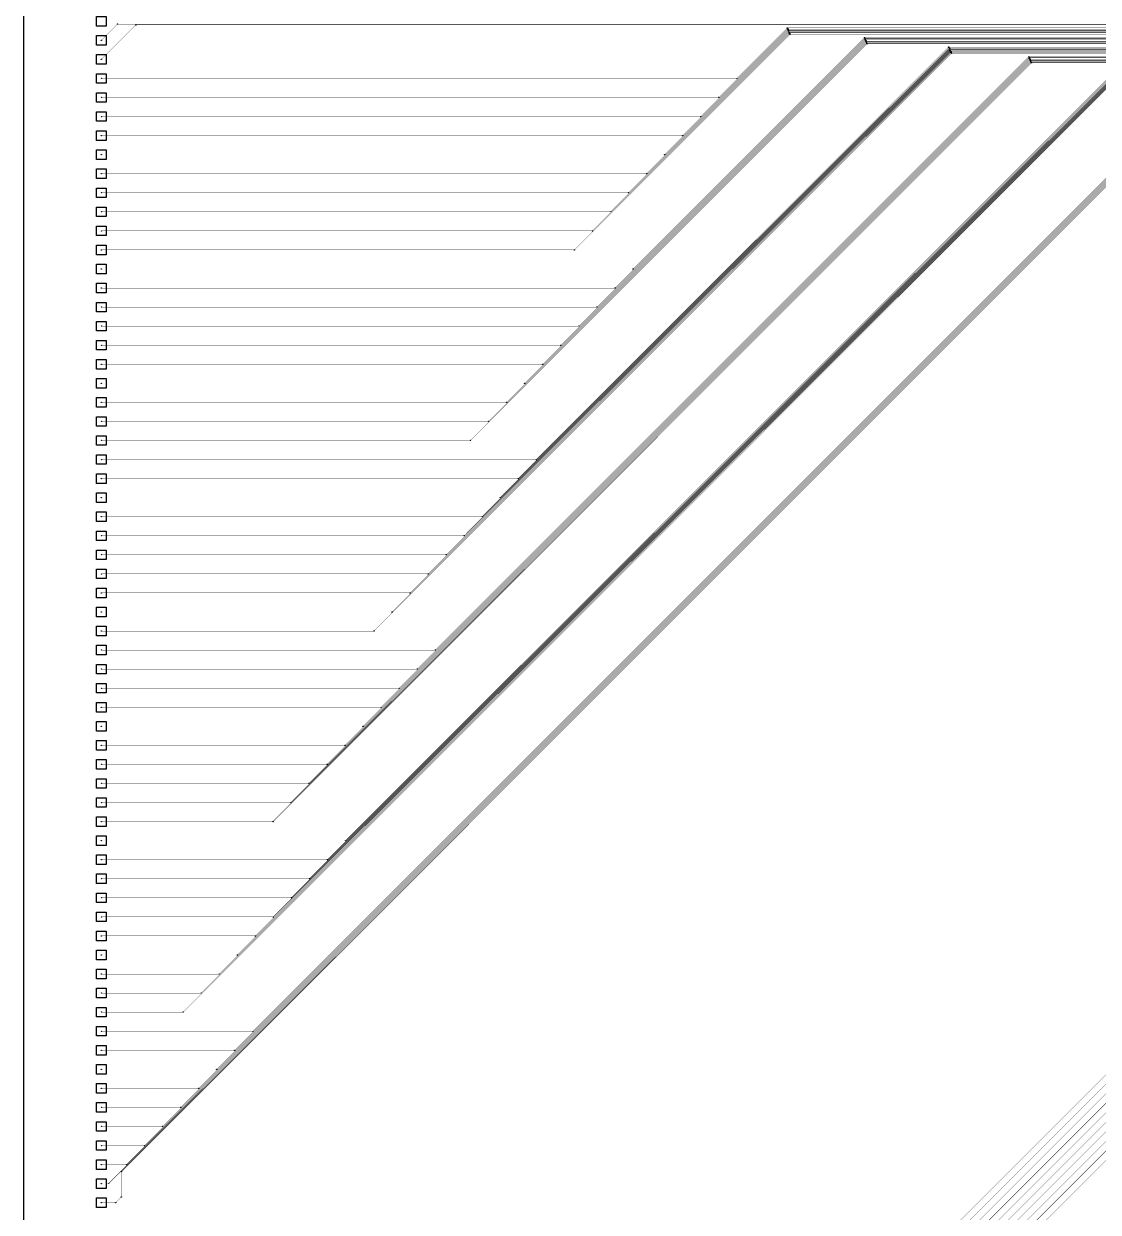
# Model space of a CAD drawing. Extents: x -22715 to 22715, y -22715 to 22715.
# Drawn here: x -22715 to -11437, y -16400 to -3926 of the extents above; entities that cross this region are included whole.
import ezdxf

# ---------------------------------------------------------------- set-up
doc = ezdxf.new("R2010")
doc.units = 0
doc.layers.add('L0D0_0', color=2, linetype='CONTINUOUS')

# ---------------------------------------------------------------- blocks, each defined once
blk = doc.blocks.new('BOND_PADS__150__3')
at = {"layer": 'L0D0_0'}
for points in [[(-1.5, 146.5), (-1.5, 147.5), (-0.5, 147.5), (-0.5, 146.5)], [(-1.5, 144.5), (-1.5, 145.5), (-0.5, 145.5), (-0.5, 144.5)], [(-1.5, 142.5), (-1.5, 143.5), (-0.5, 143.5), (-0.5, 142.5)], [(-1.5, 140.5), (-1.5, 141.5), (-0.5, 141.5), (-0.5, 140.5)], [(-1.5, 138.5), (-1.5, 139.5), (-0.5, 139.5), (-0.5, 138.5)], [(-1.5, 136.5), (-1.5, 137.5), (-0.5, 137.5), (-0.5, 136.5)], [(-1.5, 134.5), (-1.5, 135.5), (-0.5, 135.5), (-0.5, 134.5)], [(-1.5, 132.5), (-1.5, 133.5), (-0.5, 133.5), (-0.5, 132.5)], [(-1.5, 130.5), (-1.5, 131.5), (-0.5, 131.5), (-0.5, 130.5)], [(-1.5, 128.5), (-1.5, 129.5), (-0.5, 129.5), (-0.5, 128.5)], [(-1.5, 126.5), (-1.5, 127.5), (-0.5, 127.5), (-0.5, 126.5)], [(-1.5, 124.5), (-1.5, 125.5), (-0.5, 125.5), (-0.5, 124.5)], [(-1.5, 122.5), (-1.5, 123.5), (-0.5, 123.5), (-0.5, 122.5)], [(-1.5, 120.5), (-1.5, 121.5), (-0.5, 121.5), (-0.5, 120.5)], [(-1.5, 118.5), (-1.5, 119.5), (-0.5, 119.5), (-0.5, 118.5)], [(-1.5, 116.5), (-1.5, 117.5), (-0.5, 117.5), (-0.5, 116.5)], [(-1.5, 114.5), (-1.5, 115.5), (-0.5, 115.5), (-0.5, 114.5)], [(-1.5, 112.5), (-1.5, 113.5), (-0.5, 113.5), (-0.5, 112.5)], [(-1.5, 110.5), (-1.5, 111.5), (-0.5, 111.5), (-0.5, 110.5)], [(-1.5, 108.5), (-1.5, 109.5), (-0.5, 109.5), (-0.5, 108.5)], [(-1.5, 106.5), (-1.5, 107.5), (-0.5, 107.5), (-0.5, 106.5)], [(-1.5, 104.5), (-1.5, 105.5), (-0.5, 105.5), (-0.5, 104.5)], [(-1.5, 102.5), (-1.5, 103.5), (-0.5, 103.5), (-0.5, 102.5)], [(-1.5, 100.5), (-1.5, 101.5), (-0.5, 101.5), (-0.5, 100.5)], [(-1.5, 98.5), (-1.5, 99.5), (-0.5, 99.5), (-0.5, 98.5)], [(-1.5, 96.5), (-1.5, 97.5), (-0.5, 97.5), (-0.5, 96.5)], [(-1.5, 94.5), (-1.5, 95.5), (-0.5, 95.5), (-0.5, 94.5)], [(-1.5, 92.5), (-1.5, 93.5), (-0.5, 93.5), (-0.5, 92.5)], [(-1.5, 90.5), (-1.5, 91.5), (-0.5, 91.5), (-0.5, 90.5)], [(-1.5, 88.5), (-1.5, 89.5), (-0.5, 89.5), (-0.5, 88.5)], [(-1.5, 86.5), (-1.5, 87.5), (-0.5, 87.5), (-0.5, 86.5)], [(-1.5, 84.5), (-1.5, 85.5), (-0.5, 85.5), (-0.5, 84.5)], [(-1.5, 82.5), (-1.5, 83.5), (-0.5, 83.5), (-0.5, 82.5)], [(-1.5, 80.5), (-1.5, 81.5), (-0.5, 81.5), (-0.5, 80.5)], [(-1.5, 78.5), (-1.5, 79.5), (-0.5, 79.5), (-0.5, 78.5)], [(-1.5, 76.5), (-1.5, 77.5), (-0.5, 77.5), (-0.5, 76.5)], [(-1.5, 74.5), (-1.5, 75.5), (-0.5, 75.5), (-0.5, 74.5)], [(-1.5, 72.5), (-1.5, 73.5), (-0.5, 73.5), (-0.5, 72.5)], [(-1.5, 70.5), (-1.5, 71.5), (-0.5, 71.5), (-0.5, 70.5)], [(-1.5, 68.5), (-1.5, 69.5), (-0.5, 69.5), (-0.5, 68.5)], [(-1.5, 66.5), (-1.5, 67.5), (-0.5, 67.5), (-0.5, 66.5)], [(-1.5, 64.5), (-1.5, 65.5), (-0.5, 65.5), (-0.5, 64.5)], [(-1.5, 62.5), (-1.5, 63.5), (-0.5, 63.5), (-0.5, 62.5)], [(-1.5, 60.5), (-1.5, 61.5), (-0.5, 61.5), (-0.5, 60.5)], [(-1.5, 58.5), (-1.5, 59.5), (-0.5, 59.5), (-0.5, 58.5)], [(-1.5, 56.5), (-1.5, 57.5), (-0.5, 57.5), (-0.5, 56.5)], [(-1.5, 54.5), (-1.5, 55.5), (-0.5, 55.5), (-0.5, 54.5)], [(-1.5, 52.5), (-1.5, 53.5), (-0.5, 53.5), (-0.5, 52.5)], [(-1.5, 50.5), (-1.5, 51.5), (-0.5, 51.5), (-0.5, 50.5)], [(-1.5, 48.5), (-1.5, 49.5), (-0.5, 49.5), (-0.5, 48.5)], [(-1.5, 46.5), (-1.5, 47.5), (-0.5, 47.5), (-0.5, 46.5)], [(-1.5, 44.5), (-1.5, 45.5), (-0.5, 45.5), (-0.5, 44.5)], [(-1.5, 42.5), (-1.5, 43.5), (-0.5, 43.5), (-0.5, 42.5)], [(-1.5, 40.5), (-1.5, 41.5), (-0.5, 41.5), (-0.5, 40.5)], [(-1.5, 38.5), (-1.5, 39.5), (-0.5, 39.5), (-0.5, 38.5)], [(-1.5, 36.5), (-1.5, 37.5), (-0.5, 37.5), (-0.5, 36.5)], [(-1.5, 34.5), (-1.5, 35.5), (-0.5, 35.5), (-0.5, 34.5)], [(-1.5, 32.5), (-1.5, 33.5), (-0.5, 33.5), (-0.5, 32.5)], [(-1.5, 30.5), (-1.5, 31.5), (-0.5, 31.5), (-0.5, 30.5)], [(-1.5, 28.5), (-1.5, 29.5), (-0.5, 29.5), (-0.5, 28.5)], [(-1.5, 26.5), (-1.5, 27.5), (-0.5, 27.5), (-0.5, 26.5)], [(-1.5, 24.5), (-1.5, 25.5), (-0.5, 25.5), (-0.5, 24.5)], [(-1.5, 22.5), (-1.5, 23.5), (-0.5, 23.5), (-0.5, 22.5)]]:
    blk.add_lwpolyline(points, close=True, dxfattribs=at)

msp = doc.modelspace()

# ---------------------------------------------------------------- linework, layer by layer
at = {"layer": 'L0D0_0'}
for points in [[(-22715, -22715), (-22715, 22715), (22715, 22715), (22715, -22715)], [(-21730, -3931.7), (-21731.4, -3930.8), (-21731.4, -3929.2), (-21730, -3928.3), (-21728.5, -3929.2), (-21728.5, -3930.8)], [(-21730, -3931.7), (-21731.4, -3930.8), (-21731.4, -3929.2), (-21730, -3928.3), (-21728.5, -3929.2), (-21728.5, -3930.8)], [(-21537.5, -3939.2), (-21538.9, -3938.3), (-21538.9, -3936.7), (-21537.5, -3935.8), (-21536, -3936.7), (-21536, -3938.3)], [(-21537.5, -3939.2), (-21538.9, -3938.3), (-21538.9, -3936.7), (-21537.5, -3935.8), (-21536, -3936.7), (-21536, -3938.3)], [(-14700.5, -3971.7), (-14701.9, -3970.8), (-14701.9, -3969.2), (-14700.5, -3968.3), (-14699, -3969.2), (-14699, -3970.8)], [(-14700.5, -3971.7), (-14701.9, -3970.8), (-14701.9, -3969.2), (-14700.5, -3968.3), (-14699, -3969.2), (-14699, -3970.8)], [(-14697.4, -3979.2), (-14698.8, -3978.3), (-14698.8, -3976.7), (-14697.4, -3975.8), (-14695.9, -3976.7), (-14695.9, -3978.3)], [(-14697.4, -3979.2), (-14698.8, -3978.3), (-14698.8, -3976.7), (-14697.4, -3975.8), (-14695.9, -3976.7), (-14695.9, -3978.3)], [(-14694.2, -3986.7), (-14695.7, -3985.8), (-14695.7, -3984.2), (-14694.2, -3983.3), (-14692.8, -3984.2), (-14692.8, -3985.8)], [(-14694.2, -3986.7), (-14695.7, -3985.8), (-14695.7, -3984.2), (-14694.2, -3983.3), (-14692.8, -3984.2), (-14692.8, -3985.8)], [(-14691.1, -3994.2), (-14692.6, -3993.3), (-14692.6, -3991.7), (-14691.1, -3990.8), (-14689.7, -3991.7), (-14689.7, -3993.3)], [(-14691.1, -3994.2), (-14692.6, -3993.3), (-14692.6, -3991.7), (-14691.1, -3990.8), (-14689.7, -3991.7), (-14689.7, -3993.3)], [(-21900, -4101.7), (-21901.5, -4100.8), (-21901.5, -4099.2), (-21900, -4098.3), (-21898.6, -4099.2), (-21898.6, -4100.8)], [(-14688, -4001.7), (-14689.5, -4000.8), (-14689.5, -3999.2), (-14688, -3998.3), (-14686.6, -3999.2), (-14686.6, -4000.8)], [(-14688, -4001.7), (-14689.5, -4000.8), (-14689.5, -3999.2), (-14688, -3998.3), (-14686.6, -3999.2), (-14686.6, -4000.8)], [(-14684.9, -4009.2), (-14686.4, -4008.3), (-14686.4, -4006.7), (-14684.9, -4005.8), (-14683.5, -4006.7), (-14683.5, -4008.3)], [(-14684.9, -4009.2), (-14686.4, -4008.3), (-14686.4, -4006.7), (-14684.9, -4005.8), (-14683.5, -4006.7), (-14683.5, -4008.3)], [(-14681.8, -4016.7), (-14683.3, -4015.8), (-14683.3, -4014.2), (-14681.8, -4013.3), (-14680.4, -4014.2), (-14680.4, -4015.8)], [(-14681.8, -4016.7), (-14683.3, -4015.8), (-14683.3, -4014.2), (-14681.8, -4013.3), (-14680.4, -4014.2), (-14680.4, -4015.8)], [(-14678.7, -4024.2), (-14680.2, -4023.3), (-14680.2, -4021.7), (-14678.7, -4020.8), (-14677.3, -4021.7), (-14677.3, -4023.3)], [(-14678.7, -4024.2), (-14680.2, -4023.3), (-14680.2, -4021.7), (-14678.7, -4020.8), (-14677.3, -4021.7), (-14677.3, -4023.3)], [(-14675.6, -4031.7), (-14677.1, -4030.8), (-14677.1, -4029.2), (-14675.6, -4028.3), (-14674.2, -4029.2), (-14674.2, -4030.8)], [(-14675.6, -4031.7), (-14677.1, -4030.8), (-14677.1, -4029.2), (-14675.6, -4028.3), (-14674.2, -4029.2), (-14674.2, -4030.8)], [(-14672.5, -4039.2), (-14673.9, -4038.3), (-14673.9, -4036.7), (-14672.5, -4035.8), (-14671, -4036.7), (-14671, -4038.3)], [(-14672.5, -4039.2), (-14673.9, -4038.3), (-14673.9, -4036.7), (-14672.5, -4035.8), (-14671, -4036.7), (-14671, -4038.3)], [(-13890.5, -4071.7), (-13891.9, -4070.8), (-13891.9, -4069.2), (-13890.5, -4068.3), (-13889, -4069.2), (-13889, -4070.8)], [(-13890.5, -4071.7), (-13891.9, -4070.8), (-13891.9, -4069.2), (-13890.5, -4068.3), (-13889, -4069.2), (-13889, -4070.8)], [(-13887.4, -4079.2), (-13888.8, -4078.3), (-13888.8, -4076.7), (-13887.4, -4075.8), (-13885.9, -4076.7), (-13885.9, -4078.3)], [(-13887.4, -4079.2), (-13888.8, -4078.3), (-13888.8, -4076.7), (-13887.4, -4075.8), (-13885.9, -4076.7), (-13885.9, -4078.3)], [(-13884.2, -4086.7), (-13885.7, -4085.8), (-13885.7, -4084.2), (-13884.2, -4083.3), (-13882.8, -4084.2), (-13882.8, -4085.8)], [(-13884.2, -4086.7), (-13885.7, -4085.8), (-13885.7, -4084.2), (-13884.2, -4083.3), (-13882.8, -4084.2), (-13882.8, -4085.8)], [(-13881.1, -4094.2), (-13882.6, -4093.3), (-13882.6, -4091.7), (-13881.1, -4090.8), (-13879.7, -4091.7), (-13879.7, -4093.3)], [(-13881.1, -4094.2), (-13882.6, -4093.3), (-13882.6, -4091.7), (-13881.1, -4090.8), (-13879.7, -4091.7), (-13879.7, -4093.3)], [(-13878, -4101.7), (-13879.5, -4100.8), (-13879.5, -4099.2), (-13878, -4098.3), (-13876.6, -4099.2), (-13876.6, -4100.8)], [(-13878, -4101.7), (-13879.5, -4100.8), (-13879.5, -4099.2), (-13878, -4098.3), (-13876.6, -4099.2), (-13876.6, -4100.8)], [(-13874.9, -4109.2), (-13876.4, -4108.3), (-13876.4, -4106.7), (-13874.9, -4105.8), (-13873.5, -4106.7), (-13873.5, -4108.3)], [(-13874.9, -4109.2), (-13876.4, -4108.3), (-13876.4, -4106.7), (-13874.9, -4105.8), (-13873.5, -4106.7), (-13873.5, -4108.3)], [(-13871.8, -4116.7), (-13873.3, -4115.8), (-13873.3, -4114.2), (-13871.8, -4113.3), (-13870.4, -4114.2), (-13870.4, -4115.8)], [(-13871.8, -4116.7), (-13873.3, -4115.8), (-13873.3, -4114.2), (-13871.8, -4113.3), (-13870.4, -4114.2), (-13870.4, -4115.8)], [(-13868.7, -4124.2), (-13870.2, -4123.3), (-13870.2, -4121.7), (-13868.7, -4120.8), (-13867.3, -4121.7), (-13867.3, -4123.3)], [(-13868.7, -4124.2), (-13870.2, -4123.3), (-13870.2, -4121.7), (-13868.7, -4120.8), (-13867.3, -4121.7), (-13867.3, -4123.3)], [(-13865.6, -4131.7), (-13867.1, -4130.8), (-13867.1, -4129.2), (-13865.6, -4128.3), (-13864.2, -4129.2), (-13864.2, -4130.8)], [(-13865.6, -4131.7), (-13867.1, -4130.8), (-13867.1, -4129.2), (-13865.6, -4128.3), (-13864.2, -4129.2), (-13864.2, -4130.8)], [(-13862.5, -4139.2), (-13863.9, -4138.3), (-13863.9, -4136.7), (-13862.5, -4135.8), (-13861, -4136.7), (-13861, -4138.3)], [(-13862.5, -4139.2), (-13863.9, -4138.3), (-13863.9, -4136.7), (-13862.5, -4135.8), (-13861, -4136.7), (-13861, -4138.3)], [(-13005.5, -4171.7), (-13006.9, -4170.8), (-13006.9, -4169.2), (-13005.5, -4168.3), (-13004, -4169.2), (-13004, -4170.8)], [(-13005.5, -4171.7), (-13006.9, -4170.8), (-13006.9, -4169.2), (-13005.5, -4168.3), (-13004, -4169.2), (-13004, -4170.8)], [(-13002.4, -4179.2), (-13003.8, -4178.3), (-13003.8, -4176.7), (-13002.4, -4175.8), (-13000.9, -4176.7), (-13000.9, -4178.3)], [(-13002.4, -4179.2), (-13003.8, -4178.3), (-13003.8, -4176.7), (-13002.4, -4175.8), (-13000.9, -4176.7), (-13000.9, -4178.3)], [(-12999.3, -4186.7), (-13000.7, -4185.8), (-13000.7, -4184.2), (-12999.3, -4183.3), (-12997.8, -4184.2), (-12997.8, -4185.8)], [(-12999.3, -4186.7), (-13000.7, -4185.8), (-13000.7, -4184.2), (-12999.3, -4183.3), (-12997.8, -4184.2), (-12997.8, -4185.8)], [(-12996.1, -4194.2), (-12997.6, -4193.3), (-12997.6, -4191.7), (-12996.1, -4190.8), (-12994.7, -4191.7), (-12994.7, -4193.3)], [(-12996.1, -4194.2), (-12997.6, -4193.3), (-12997.6, -4191.7), (-12996.1, -4190.8), (-12994.7, -4191.7), (-12994.7, -4193.3)], [(-12993, -4201.7), (-12994.5, -4200.8), (-12994.5, -4199.2), (-12993, -4198.3), (-12991.6, -4199.2), (-12991.6, -4200.8)], [(-12993, -4201.7), (-12994.5, -4200.8), (-12994.5, -4199.2), (-12993, -4198.3), (-12991.6, -4199.2), (-12991.6, -4200.8)], [(-12989.9, -4209.2), (-12991.4, -4208.3), (-12991.4, -4206.7), (-12989.9, -4205.8), (-12988.5, -4206.7), (-12988.5, -4208.3)], [(-12989.9, -4209.2), (-12991.4, -4208.3), (-12991.4, -4206.7), (-12989.9, -4205.8), (-12988.5, -4206.7), (-12988.5, -4208.3)], [(-12986.8, -4216.7), (-12988.3, -4215.8), (-12988.3, -4214.2), (-12986.8, -4213.3), (-12985.4, -4214.2), (-12985.4, -4215.8)], [(-12986.8, -4216.7), (-12988.3, -4215.8), (-12988.3, -4214.2), (-12986.8, -4213.3), (-12985.4, -4214.2), (-12985.4, -4215.8)], [(-12983.7, -4224.2), (-12985.2, -4223.3), (-12985.2, -4221.7), (-12983.7, -4220.8), (-12982.3, -4221.7), (-12982.3, -4223.3)], [(-12983.7, -4224.2), (-12985.2, -4223.3), (-12985.2, -4221.7), (-12983.7, -4220.8), (-12982.3, -4221.7), (-12982.3, -4223.3)], [(-12980.6, -4231.7), (-12982.1, -4230.8), (-12982.1, -4229.2), (-12980.6, -4228.3), (-12979.2, -4229.2), (-12979.2, -4230.8)], [(-12980.6, -4231.7), (-12982.1, -4230.8), (-12982.1, -4229.2), (-12980.6, -4228.3), (-12979.2, -4229.2), (-12979.2, -4230.8)], [(-12977.5, -4239.2), (-12979, -4238.3), (-12979, -4236.7), (-12977.5, -4235.8), (-12976.1, -4236.7), (-12976.1, -4238.3)], [(-12977.5, -4239.2), (-12979, -4238.3), (-12979, -4236.7), (-12977.5, -4235.8), (-12976.1, -4236.7), (-12976.1, -4238.3)], [(-21900, -4301.7), (-21901.5, -4300.8), (-21901.5, -4299.2), (-21900, -4298.3), (-21898.6, -4299.2), (-21898.6, -4300.8)], [(-12165.5, -4271.7), (-12166.9, -4270.8), (-12166.9, -4269.2), (-12165.5, -4268.3), (-12164, -4269.2), (-12164, -4270.8)], [(-12165.5, -4271.7), (-12166.9, -4270.8), (-12166.9, -4269.2), (-12165.5, -4268.3), (-12164, -4269.2), (-12164, -4270.8)], [(-12162.4, -4279.2), (-12163.8, -4278.3), (-12163.8, -4276.7), (-12162.4, -4275.8), (-12160.9, -4276.7), (-12160.9, -4278.3)], [(-12162.4, -4279.2), (-12163.8, -4278.3), (-12163.8, -4276.7), (-12162.4, -4275.8), (-12160.9, -4276.7), (-12160.9, -4278.3)], [(-12159.3, -4286.7), (-12160.7, -4285.8), (-12160.7, -4284.2), (-12159.3, -4283.3), (-12157.8, -4284.2), (-12157.8, -4285.8)], [(-12159.3, -4286.7), (-12160.7, -4285.8), (-12160.7, -4284.2), (-12159.3, -4283.3), (-12157.8, -4284.2), (-12157.8, -4285.8)], [(-12156.1, -4294.2), (-12157.6, -4293.3), (-12157.6, -4291.7), (-12156.1, -4290.8), (-12154.7, -4291.7), (-12154.7, -4293.3)], [(-12156.1, -4294.2), (-12157.6, -4293.3), (-12157.6, -4291.7), (-12156.1, -4290.8), (-12154.7, -4291.7), (-12154.7, -4293.3)], [(-12153, -4301.7), (-12154.5, -4300.8), (-12154.5, -4299.2), (-12153, -4298.3), (-12151.6, -4299.2), (-12151.6, -4300.8)], [(-12153, -4301.7), (-12154.5, -4300.8), (-12154.5, -4299.2), (-12153, -4298.3), (-12151.6, -4299.2), (-12151.6, -4300.8)], [(-12149.9, -4309.2), (-12151.4, -4308.3), (-12151.4, -4306.7), (-12149.9, -4305.8), (-12148.5, -4306.7), (-12148.5, -4308.3)], [(-12149.9, -4309.2), (-12151.4, -4308.3), (-12151.4, -4306.7), (-12149.9, -4305.8), (-12148.5, -4306.7), (-12148.5, -4308.3)], [(-12146.8, -4316.7), (-12148.3, -4315.8), (-12148.3, -4314.2), (-12146.8, -4313.3), (-12145.4, -4314.2), (-12145.4, -4315.8)], [(-12146.8, -4316.7), (-12148.3, -4315.8), (-12148.3, -4314.2), (-12146.8, -4313.3), (-12145.4, -4314.2), (-12145.4, -4315.8)], [(-12143.7, -4324.2), (-12145.2, -4323.3), (-12145.2, -4321.7), (-12143.7, -4320.8), (-12142.3, -4321.7), (-12142.3, -4323.3)], [(-12143.7, -4324.2), (-12145.2, -4323.3), (-12145.2, -4321.7), (-12143.7, -4320.8), (-12142.3, -4321.7), (-12142.3, -4323.3)], [(-12140.6, -4331.7), (-12142.1, -4330.8), (-12142.1, -4329.2), (-12140.6, -4328.3), (-12139.2, -4329.2), (-12139.2, -4330.8)], [(-12140.6, -4331.7), (-12142.1, -4330.8), (-12142.1, -4329.2), (-12140.6, -4328.3), (-12139.2, -4329.2), (-12139.2, -4330.8)], [(-12137.5, -4339.2), (-12139, -4338.3), (-12139, -4336.7), (-12137.5, -4335.8), (-12136.1, -4336.7), (-12136.1, -4338.3)], [(-12137.5, -4339.2), (-12139, -4338.3), (-12139, -4336.7), (-12137.5, -4335.8), (-12136.1, -4336.7), (-12136.1, -4338.3)], [(-21900, -4501.7), (-21901.5, -4500.8), (-21901.5, -4499.2), (-21900, -4498.3), (-21898.6, -4499.2), (-21898.6, -4500.8)], [(-15230.5, -4501.7), (-15231.9, -4500.8), (-15231.9, -4499.2), (-15230.5, -4498.3), (-15229, -4499.2), (-15229, -4500.8)], [(-15230.5, -4501.7), (-15231.9, -4500.8), (-15231.9, -4499.2), (-15230.5, -4498.3), (-15229, -4499.2), (-15229, -4500.8)], [(-21900, -4701.7), (-21901.5, -4700.8), (-21901.5, -4699.2), (-21900, -4698.3), (-21898.6, -4699.2), (-21898.6, -4700.8)], [(-15419.9, -4701.7), (-15421.3, -4700.8), (-15421.3, -4699.2), (-15419.9, -4698.3), (-15418.4, -4699.2), (-15418.4, -4700.8)], [(-15419.9, -4701.7), (-15421.3, -4700.8), (-15421.3, -4699.2), (-15419.9, -4698.3), (-15418.4, -4699.2), (-15418.4, -4700.8)], [(-21900, -4901.7), (-21901.5, -4900.8), (-21901.5, -4899.2), (-21900, -4898.3), (-21898.6, -4899.2), (-21898.6, -4900.8)], [(-15609.3, -4901.7), (-15610.7, -4900.8), (-15610.7, -4899.2), (-15609.3, -4898.3), (-15607.8, -4899.2), (-15607.8, -4900.8)], [(-15609.3, -4901.7), (-15610.7, -4900.8), (-15610.7, -4899.2), (-15609.3, -4898.3), (-15607.8, -4899.2), (-15607.8, -4900.8)], [(-21900, -5101.7), (-21901.5, -5100.8), (-21901.5, -5099.2), (-21900, -5098.3), (-21898.6, -5099.2), (-21898.6, -5100.8)], [(-15798.6, -5101.7), (-15800.1, -5100.8), (-15800.1, -5099.2), (-15798.6, -5098.3), (-15797.2, -5099.2), (-15797.2, -5100.8)], [(-15798.6, -5101.7), (-15800.1, -5100.8), (-15800.1, -5099.2), (-15798.6, -5098.3), (-15797.2, -5099.2), (-15797.2, -5100.8)], [(-21900, -5301.7), (-21901.5, -5300.8), (-21901.5, -5299.2), (-21900, -5298.3), (-21898.6, -5299.2), (-21898.6, -5300.8)], [(-15988, -5301.7), (-15989.5, -5300.8), (-15989.5, -5299.2), (-15988, -5298.3), (-15986.6, -5299.2), (-15986.6, -5300.8)], [(-15988, -5301.7), (-15989.5, -5300.8), (-15989.5, -5299.2), (-15988, -5298.3), (-15986.6, -5299.2), (-15986.6, -5300.8)], [(-21900, -5501.7), (-21901.5, -5500.8), (-21901.5, -5499.2), (-21900, -5498.3), (-21898.6, -5499.2), (-21898.6, -5500.8)], [(-16177.4, -5501.7), (-16178.9, -5500.8), (-16178.9, -5499.2), (-16177.4, -5498.3), (-16176, -5499.2), (-16176, -5500.8)], [(-16177.4, -5501.7), (-16178.9, -5500.8), (-16178.9, -5499.2), (-16177.4, -5498.3), (-16176, -5499.2), (-16176, -5500.8)], [(-21900, -5701.7), (-21901.5, -5700.8), (-21901.5, -5699.2), (-21900, -5698.3), (-21898.6, -5699.2), (-21898.6, -5700.8)], [(-16366.8, -5701.7), (-16368.3, -5700.8), (-16368.3, -5699.2), (-16366.8, -5698.3), (-16365.4, -5699.2), (-16365.4, -5700.8)], [(-16366.8, -5701.7), (-16368.3, -5700.8), (-16368.3, -5699.2), (-16366.8, -5698.3), (-16365.4, -5699.2), (-16365.4, -5700.8)], [(-21900, -5901.7), (-21901.5, -5900.8), (-21901.5, -5899.2), (-21900, -5898.3), (-21898.6, -5899.2), (-21898.6, -5900.8)], [(-16556.2, -5901.7), (-16557.7, -5900.8), (-16557.7, -5899.2), (-16556.2, -5898.3), (-16554.8, -5899.2), (-16554.8, -5900.8)], [(-16556.2, -5901.7), (-16557.7, -5900.8), (-16557.7, -5899.2), (-16556.2, -5898.3), (-16554.8, -5899.2), (-16554.8, -5900.8)], [(-21900, -6101.7), (-21901.5, -6100.8), (-21901.5, -6099.2), (-21900, -6098.3), (-21898.6, -6099.2), (-21898.6, -6100.8)], [(-16745.6, -6101.7), (-16747.1, -6100.8), (-16747.1, -6099.2), (-16745.6, -6098.3), (-16744.2, -6099.2), (-16744.2, -6100.8)], [(-16745.6, -6101.7), (-16747.1, -6100.8), (-16747.1, -6099.2), (-16745.6, -6098.3), (-16744.2, -6099.2), (-16744.2, -6100.8)], [(-21900, -6301.7), (-21901.5, -6300.8), (-21901.5, -6299.2), (-21900, -6298.3), (-21898.6, -6299.2), (-21898.6, -6300.8)], [(-16935, -6301.7), (-16936.5, -6300.8), (-16936.5, -6299.2), (-16935, -6298.3), (-16933.6, -6299.2), (-16933.6, -6300.8)], [(-16935, -6301.7), (-16936.5, -6300.8), (-16936.5, -6299.2), (-16935, -6298.3), (-16933.6, -6299.2), (-16933.6, -6300.8)], [(-21900, -6501.7), (-21901.5, -6500.8), (-21901.5, -6499.2), (-21900, -6498.3), (-21898.6, -6499.2), (-21898.6, -6500.8)], [(-16320.5, -6501.7), (-16321.9, -6500.8), (-16321.9, -6499.2), (-16320.5, -6498.3), (-16319, -6499.2), (-16319, -6500.8)], [(-16320.5, -6501.7), (-16321.9, -6500.8), (-16321.9, -6499.2), (-16320.5, -6498.3), (-16319, -6499.2), (-16319, -6500.8)], [(-21900, -6701.7), (-21901.5, -6700.8), (-21901.5, -6699.2), (-21900, -6698.3), (-21898.6, -6699.2), (-21898.6, -6700.8)], [(-16509.9, -6701.7), (-16511.3, -6700.8), (-16511.3, -6699.2), (-16509.9, -6698.3), (-16508.4, -6699.2), (-16508.4, -6700.8)], [(-16509.9, -6701.7), (-16511.3, -6700.8), (-16511.3, -6699.2), (-16509.9, -6698.3), (-16508.4, -6699.2), (-16508.4, -6700.8)], [(-21900, -6901.7), (-21901.5, -6900.8), (-21901.5, -6899.2), (-21900, -6898.3), (-21898.6, -6899.2), (-21898.6, -6900.8)], [(-16699.3, -6901.7), (-16700.7, -6900.8), (-16700.7, -6899.2), (-16699.3, -6898.3), (-16697.8, -6899.2), (-16697.8, -6900.8)], [(-16699.3, -6901.7), (-16700.7, -6900.8), (-16700.7, -6899.2), (-16699.3, -6898.3), (-16697.8, -6899.2), (-16697.8, -6900.8)], [(-21900, -7101.7), (-21901.5, -7100.8), (-21901.5, -7099.2), (-21900, -7098.3), (-21898.6, -7099.2), (-21898.6, -7100.8)], [(-16888.6, -7101.7), (-16890.1, -7100.8), (-16890.1, -7099.2), (-16888.6, -7098.3), (-16887.2, -7099.2), (-16887.2, -7100.8)], [(-16888.6, -7101.7), (-16890.1, -7100.8), (-16890.1, -7099.2), (-16888.6, -7098.3), (-16887.2, -7099.2), (-16887.2, -7100.8)], [(-21900, -7301.7), (-21901.5, -7300.8), (-21901.5, -7299.2), (-21900, -7298.3), (-21898.6, -7299.2), (-21898.6, -7300.8)], [(-17078, -7301.7), (-17079.5, -7300.8), (-17079.5, -7299.2), (-17078, -7298.3), (-17076.6, -7299.2), (-17076.6, -7300.8)], [(-17078, -7301.7), (-17079.5, -7300.8), (-17079.5, -7299.2), (-17078, -7298.3), (-17076.6, -7299.2), (-17076.6, -7300.8)], [(-21900, -7501.7), (-21901.5, -7500.8), (-21901.5, -7499.2), (-21900, -7498.3), (-21898.6, -7499.2), (-21898.6, -7500.8)], [(-17267.4, -7501.7), (-17268.9, -7500.8), (-17268.9, -7499.2), (-17267.4, -7498.3), (-17266, -7499.2), (-17266, -7500.8)], [(-17267.4, -7501.7), (-17268.9, -7500.8), (-17268.9, -7499.2), (-17267.4, -7498.3), (-17266, -7499.2), (-17266, -7500.8)], [(-21900, -7701.7), (-21901.5, -7700.8), (-21901.5, -7699.2), (-21900, -7698.3), (-21898.6, -7699.2), (-21898.6, -7700.8)], [(-17456.8, -7701.7), (-17458.3, -7700.8), (-17458.3, -7699.2), (-17456.8, -7698.3), (-17455.4, -7699.2), (-17455.4, -7700.8)], [(-17456.8, -7701.7), (-17458.3, -7700.8), (-17458.3, -7699.2), (-17456.8, -7698.3), (-17455.4, -7699.2), (-17455.4, -7700.8)], [(-21900, -7901.7), (-21901.5, -7900.8), (-21901.5, -7899.2), (-21900, -7898.3), (-21898.6, -7899.2), (-21898.6, -7900.8)], [(-17646.2, -7901.7), (-17647.7, -7900.8), (-17647.7, -7899.2), (-17646.2, -7898.3), (-17644.8, -7899.2), (-17644.8, -7900.8)], [(-17646.2, -7901.7), (-17647.7, -7900.8), (-17647.7, -7899.2), (-17646.2, -7898.3), (-17644.8, -7899.2), (-17644.8, -7900.8)], [(-21900, -8101.7), (-21901.5, -8100.8), (-21901.5, -8099.2), (-21900, -8098.3), (-21898.6, -8099.2), (-21898.6, -8100.8)], [(-17835.6, -8101.7), (-17837.1, -8100.8), (-17837.1, -8099.2), (-17835.6, -8098.3), (-17834.2, -8099.2), (-17834.2, -8100.8)], [(-17835.6, -8101.7), (-17837.1, -8100.8), (-17837.1, -8099.2), (-17835.6, -8098.3), (-17834.2, -8099.2), (-17834.2, -8100.8)], [(-21900, -8301.7), (-21901.5, -8300.8), (-21901.5, -8299.2), (-21900, -8298.3), (-21898.6, -8299.2), (-21898.6, -8300.8)], [(-18025, -8301.7), (-18026.4, -8300.8), (-18026.4, -8299.2), (-18025, -8298.3), (-18023.5, -8299.2), (-18023.5, -8300.8)], [(-18025, -8301.7), (-18026.4, -8300.8), (-18026.4, -8299.2), (-18025, -8298.3), (-18023.5, -8299.2), (-18023.5, -8300.8)], [(-21900, -8501.7), (-21901.5, -8500.8), (-21901.5, -8499.2), (-21900, -8498.3), (-21898.6, -8499.2), (-21898.6, -8500.8)], [(-17335.5, -8501.7), (-17336.9, -8500.8), (-17336.9, -8499.2), (-17335.5, -8498.3), (-17334, -8499.2), (-17334, -8500.8)], [(-17335.5, -8501.7), (-17336.9, -8500.8), (-17336.9, -8499.2), (-17335.5, -8498.3), (-17334, -8499.2), (-17334, -8500.8)], [(-21900, -8701.7), (-21901.5, -8700.8), (-21901.5, -8699.2), (-21900, -8698.3), (-21898.6, -8699.2), (-21898.6, -8700.8)], [(-17524.9, -8701.7), (-17526.3, -8700.8), (-17526.3, -8699.2), (-17524.9, -8698.3), (-17523.4, -8699.2), (-17523.4, -8700.8)], [(-17524.9, -8701.7), (-17526.3, -8700.8), (-17526.3, -8699.2), (-17524.9, -8698.3), (-17523.4, -8699.2), (-17523.4, -8700.8)], [(-21900, -8901.7), (-21901.5, -8900.8), (-21901.5, -8899.2), (-21900, -8898.3), (-21898.6, -8899.2), (-21898.6, -8900.8)], [(-17714.3, -8901.7), (-17715.7, -8900.8), (-17715.7, -8899.2), (-17714.3, -8898.3), (-17712.8, -8899.2), (-17712.8, -8900.8)], [(-17714.3, -8901.7), (-17715.7, -8900.8), (-17715.7, -8899.2), (-17714.3, -8898.3), (-17712.8, -8899.2), (-17712.8, -8900.8)], [(-21900, -9101.7), (-21901.5, -9100.8), (-21901.5, -9099.2), (-21900, -9098.3), (-21898.6, -9099.2), (-21898.6, -9100.8)], [(-17903.6, -9101.7), (-17905.1, -9100.8), (-17905.1, -9099.2), (-17903.6, -9098.3), (-17902.2, -9099.2), (-17902.2, -9100.8)], [(-17903.6, -9101.7), (-17905.1, -9100.8), (-17905.1, -9099.2), (-17903.6, -9098.3), (-17902.2, -9099.2), (-17902.2, -9100.8)], [(-21900, -9301.7), (-21901.5, -9300.8), (-21901.5, -9299.2), (-21900, -9298.3), (-21898.6, -9299.2), (-21898.6, -9300.8)], [(-18093, -9301.7), (-18094.5, -9300.8), (-18094.5, -9299.2), (-18093, -9298.3), (-18091.6, -9299.2), (-18091.6, -9300.8)], [(-18093, -9301.7), (-18094.5, -9300.8), (-18094.5, -9299.2), (-18093, -9298.3), (-18091.6, -9299.2), (-18091.6, -9300.8)], [(-21900, -9501.7), (-21901.5, -9500.8), (-21901.5, -9499.2), (-21900, -9498.3), (-21898.6, -9499.2), (-21898.6, -9500.8)], [(-18282.4, -9501.7), (-18283.9, -9500.8), (-18283.9, -9499.2), (-18282.4, -9498.3), (-18281, -9499.2), (-18281, -9500.8)], [(-18282.4, -9501.7), (-18283.9, -9500.8), (-18283.9, -9499.2), (-18282.4, -9498.3), (-18281, -9499.2), (-18281, -9500.8)], [(-21900, -9701.7), (-21901.5, -9700.8), (-21901.5, -9699.2), (-21900, -9698.3), (-21898.6, -9699.2), (-21898.6, -9700.8)], [(-18471.8, -9701.7), (-18473.3, -9700.8), (-18473.3, -9699.2), (-18471.8, -9698.3), (-18470.4, -9699.2), (-18470.4, -9700.8)], [(-18471.8, -9701.7), (-18473.3, -9700.8), (-18473.3, -9699.2), (-18471.8, -9698.3), (-18470.4, -9699.2), (-18470.4, -9700.8)], [(-21900, -9901.7), (-21901.5, -9900.8), (-21901.5, -9899.2), (-21900, -9898.3), (-21898.6, -9899.2), (-21898.6, -9900.8)], [(-18661.2, -9901.7), (-18662.7, -9900.8), (-18662.7, -9899.2), (-18661.2, -9898.3), (-18659.8, -9899.2), (-18659.8, -9900.8)], [(-18661.2, -9901.7), (-18662.7, -9900.8), (-18662.7, -9899.2), (-18661.2, -9898.3), (-18659.8, -9899.2), (-18659.8, -9900.8)], [(-21900, -10101.7), (-21901.5, -10100.8), (-21901.5, -10099.2), (-21900, -10098.3), (-21898.6, -10099.2), (-21898.6, -10100.8)], [(-18850.6, -10101.7), (-18852.1, -10100.8), (-18852.1, -10099.2), (-18850.6, -10098.3), (-18849.2, -10099.2), (-18849.2, -10100.8)], [(-18850.6, -10101.7), (-18852.1, -10100.8), (-18852.1, -10099.2), (-18850.6, -10098.3), (-18849.2, -10099.2), (-18849.2, -10100.8)], [(-21900, -10301.7), (-21901.5, -10300.8), (-21901.5, -10299.2), (-21900, -10298.3), (-21898.6, -10299.2), (-21898.6, -10300.8)], [(-19040, -10301.7), (-19041.5, -10300.8), (-19041.5, -10299.2), (-19040, -10298.3), (-19038.6, -10299.2), (-19038.6, -10300.8)], [(-19040, -10301.7), (-19041.5, -10300.8), (-19041.5, -10299.2), (-19040, -10298.3), (-19038.6, -10299.2), (-19038.6, -10300.8)], [(-21900, -10501.7), (-21901.5, -10500.8), (-21901.5, -10499.2), (-21900, -10498.3), (-21898.6, -10499.2), (-21898.6, -10500.8)], [(-18395.5, -10501.7), (-18396.9, -10500.8), (-18396.9, -10499.2), (-18395.5, -10498.3), (-18394, -10499.2), (-18394, -10500.8)], [(-18395.5, -10501.7), (-18396.9, -10500.8), (-18396.9, -10499.2), (-18395.5, -10498.3), (-18394, -10499.2), (-18394, -10500.8)], [(-21900, -10701.7), (-21901.5, -10700.8), (-21901.5, -10699.2), (-21900, -10698.3), (-21898.6, -10699.2), (-21898.6, -10700.8)], [(-18584.9, -10701.7), (-18586.3, -10700.8), (-18586.3, -10699.2), (-18584.9, -10698.3), (-18583.4, -10699.2), (-18583.4, -10700.8)], [(-18584.9, -10701.7), (-18586.3, -10700.8), (-18586.3, -10699.2), (-18584.9, -10698.3), (-18583.4, -10699.2), (-18583.4, -10700.8)], [(-21900, -10901.7), (-21901.5, -10900.8), (-21901.5, -10899.2), (-21900, -10898.3), (-21898.6, -10899.2), (-21898.6, -10900.8)], [(-18774.3, -10901.7), (-18775.7, -10900.8), (-18775.7, -10899.2), (-18774.3, -10898.3), (-18772.8, -10899.2), (-18772.8, -10900.8)], [(-18774.3, -10901.7), (-18775.7, -10900.8), (-18775.7, -10899.2), (-18774.3, -10898.3), (-18772.8, -10899.2), (-18772.8, -10900.8)], [(-21900, -11101.7), (-21901.5, -11100.8), (-21901.5, -11099.2), (-21900, -11098.3), (-21898.6, -11099.2), (-21898.6, -11100.8)], [(-18963.6, -11101.7), (-18965.1, -11100.8), (-18965.1, -11099.2), (-18963.6, -11098.3), (-18962.2, -11099.2), (-18962.2, -11100.8)], [(-18963.6, -11101.7), (-18965.1, -11100.8), (-18965.1, -11099.2), (-18963.6, -11098.3), (-18962.2, -11099.2), (-18962.2, -11100.8)], [(-21900, -11301.7), (-21901.5, -11300.8), (-21901.5, -11299.2), (-21900, -11298.3), (-21898.6, -11299.2), (-21898.6, -11300.8)], [(-19153, -11301.7), (-19154.5, -11300.8), (-19154.5, -11299.2), (-19153, -11298.3), (-19151.6, -11299.2), (-19151.6, -11300.8)], [(-19153, -11301.7), (-19154.5, -11300.8), (-19154.5, -11299.2), (-19153, -11298.3), (-19151.6, -11299.2), (-19151.6, -11300.8)], [(-21900, -11501.7), (-21901.5, -11500.8), (-21901.5, -11499.2), (-21900, -11498.3), (-21898.6, -11499.2), (-21898.6, -11500.8)], [(-19342.4, -11501.7), (-19343.9, -11500.8), (-19343.9, -11499.2), (-19342.4, -11498.3), (-19341, -11499.2), (-19341, -11500.8)], [(-19342.4, -11501.7), (-19343.9, -11500.8), (-19343.9, -11499.2), (-19342.4, -11498.3), (-19341, -11499.2), (-19341, -11500.8)], [(-21900, -11701.7), (-21901.5, -11700.8), (-21901.5, -11699.2), (-21900, -11698.3), (-21898.6, -11699.2), (-21898.6, -11700.8)], [(-19531.8, -11701.7), (-19533.3, -11700.8), (-19533.3, -11699.2), (-19531.8, -11698.3), (-19530.4, -11699.2), (-19530.4, -11700.8)], [(-19531.8, -11701.7), (-19533.3, -11700.8), (-19533.3, -11699.2), (-19531.8, -11698.3), (-19530.4, -11699.2), (-19530.4, -11700.8)], [(-21900, -11901.7), (-21901.5, -11900.8), (-21901.5, -11899.2), (-21900, -11898.3), (-21898.6, -11899.2), (-21898.6, -11900.8)], [(-19721.2, -11901.7), (-19722.7, -11900.8), (-19722.7, -11899.2), (-19721.2, -11898.3), (-19719.8, -11899.2), (-19719.8, -11900.8)], [(-19721.2, -11901.7), (-19722.7, -11900.8), (-19722.7, -11899.2), (-19721.2, -11898.3), (-19719.8, -11899.2), (-19719.8, -11900.8)], [(-21900, -12101.7), (-21901.5, -12100.8), (-21901.5, -12099.2), (-21900, -12098.3), (-21898.6, -12099.2), (-21898.6, -12100.8)], [(-19910.6, -12101.7), (-19912.1, -12100.8), (-19912.1, -12099.2), (-19910.6, -12098.3), (-19909.2, -12099.2), (-19909.2, -12100.8)], [(-19910.6, -12101.7), (-19912.1, -12100.8), (-19912.1, -12099.2), (-19910.6, -12098.3), (-19909.2, -12099.2), (-19909.2, -12100.8)], [(-21900, -12301.7), (-21901.5, -12300.8), (-21901.5, -12299.2), (-21900, -12298.3), (-21898.6, -12299.2), (-21898.6, -12300.8)], [(-20100, -12301.7), (-20101.5, -12300.8), (-20101.5, -12299.2), (-20100, -12298.3), (-20098.6, -12299.2), (-20098.6, -12300.8)], [(-20100, -12301.7), (-20101.5, -12300.8), (-20101.5, -12299.2), (-20100, -12298.3), (-20098.6, -12299.2), (-20098.6, -12300.8)], [(-21900, -12501.7), (-21901.5, -12500.8), (-21901.5, -12499.2), (-21900, -12498.3), (-21898.6, -12499.2), (-21898.6, -12500.8)], [(-19338, -12501.7), (-19339.4, -12500.8), (-19339.4, -12499.2), (-19338, -12498.3), (-19336.5, -12499.2), (-19336.5, -12500.8)], [(-19338, -12501.7), (-19339.4, -12500.8), (-19339.4, -12499.2), (-19338, -12498.3), (-19336.5, -12499.2), (-19336.5, -12500.8)], [(-21900, -12701.7), (-21901.5, -12700.8), (-21901.5, -12699.2), (-21900, -12698.3), (-21898.6, -12699.2), (-21898.6, -12700.8)], [(-19527.4, -12701.7), (-19528.8, -12700.8), (-19528.8, -12699.2), (-19527.4, -12698.3), (-19525.9, -12699.2), (-19525.9, -12700.8)], [(-19527.4, -12701.7), (-19528.8, -12700.8), (-19528.8, -12699.2), (-19527.4, -12698.3), (-19525.9, -12699.2), (-19525.9, -12700.8)], [(-21900, -12901.7), (-21901.5, -12900.8), (-21901.5, -12899.2), (-21900, -12898.3), (-21898.6, -12899.2), (-21898.6, -12900.8)], [(-19716.7, -12901.7), (-19718.2, -12900.8), (-19718.2, -12899.2), (-19716.7, -12898.3), (-19715.3, -12899.2), (-19715.3, -12900.8)], [(-19716.7, -12901.7), (-19718.2, -12900.8), (-19718.2, -12899.2), (-19716.7, -12898.3), (-19715.3, -12899.2), (-19715.3, -12900.8)], [(-21900, -13101.7), (-21901.5, -13100.8), (-21901.5, -13099.2), (-21900, -13098.3), (-21898.6, -13099.2), (-21898.6, -13100.8)], [(-19906.1, -13101.7), (-19907.6, -13100.8), (-19907.6, -13099.2), (-19906.1, -13098.3), (-19904.7, -13099.2), (-19904.7, -13100.8)], [(-19906.1, -13101.7), (-19907.6, -13100.8), (-19907.6, -13099.2), (-19906.1, -13098.3), (-19904.7, -13099.2), (-19904.7, -13100.8)], [(-21900, -13301.7), (-21901.5, -13300.8), (-21901.5, -13299.2), (-21900, -13298.3), (-21898.6, -13299.2), (-21898.6, -13300.8)], [(-20095.5, -13301.7), (-20097, -13300.8), (-20097, -13299.2), (-20095.5, -13298.3), (-20094.1, -13299.2), (-20094.1, -13300.8)], [(-20095.5, -13301.7), (-20097, -13300.8), (-20097, -13299.2), (-20095.5, -13298.3), (-20094.1, -13299.2), (-20094.1, -13300.8)], [(-21900, -13501.7), (-21901.5, -13500.8), (-21901.5, -13499.2), (-21900, -13498.3), (-21898.6, -13499.2), (-21898.6, -13500.8)], [(-20284.9, -13501.7), (-20286.4, -13500.8), (-20286.4, -13499.2), (-20284.9, -13498.3), (-20283.5, -13499.2), (-20283.5, -13500.8)], [(-20284.9, -13501.7), (-20286.4, -13500.8), (-20286.4, -13499.2), (-20284.9, -13498.3), (-20283.5, -13499.2), (-20283.5, -13500.8)], [(-21900, -13701.7), (-21901.5, -13700.8), (-21901.5, -13699.2), (-21900, -13698.3), (-21898.6, -13699.2), (-21898.6, -13700.8)], [(-20474.3, -13701.7), (-20475.8, -13700.8), (-20475.8, -13699.2), (-20474.3, -13698.3), (-20472.9, -13699.2), (-20472.9, -13700.8)], [(-20474.3, -13701.7), (-20475.8, -13700.8), (-20475.8, -13699.2), (-20474.3, -13698.3), (-20472.9, -13699.2), (-20472.9, -13700.8)], [(-21900, -13901.7), (-21901.5, -13900.8), (-21901.5, -13899.2), (-21900, -13898.3), (-21898.6, -13899.2), (-21898.6, -13900.8)], [(-20663.7, -13901.7), (-20665.2, -13900.8), (-20665.2, -13899.2), (-20663.7, -13898.3), (-20662.3, -13899.2), (-20662.3, -13900.8)], [(-20663.7, -13901.7), (-20665.2, -13900.8), (-20665.2, -13899.2), (-20663.7, -13898.3), (-20662.3, -13899.2), (-20662.3, -13900.8)], [(-21900, -14101.7), (-21901.5, -14100.8), (-21901.5, -14099.2), (-21900, -14098.3), (-21898.6, -14099.2), (-21898.6, -14100.8)], [(-20853.1, -14101.7), (-20854.6, -14100.8), (-20854.6, -14099.2), (-20853.1, -14098.3), (-20851.7, -14099.2), (-20851.7, -14100.8)], [(-20853.1, -14101.7), (-20854.6, -14100.8), (-20854.6, -14099.2), (-20853.1, -14098.3), (-20851.7, -14099.2), (-20851.7, -14100.8)], [(-21900, -14301.7), (-21901.5, -14300.8), (-21901.5, -14299.2), (-21900, -14298.3), (-21898.6, -14299.2), (-21898.6, -14300.8)], [(-21042.5, -14301.7), (-21044, -14300.8), (-21044, -14299.2), (-21042.5, -14298.3), (-21041.1, -14299.2), (-21041.1, -14300.8)], [(-21042.5, -14301.7), (-21044, -14300.8), (-21044, -14299.2), (-21042.5, -14298.3), (-21041.1, -14299.2), (-21041.1, -14300.8)], [(-21900, -14501.7), (-21901.5, -14500.8), (-21901.5, -14499.2), (-21900, -14498.3), (-21898.6, -14499.2), (-21898.6, -14500.8)], [(-20310.5, -14501.7), (-20311.9, -14500.8), (-20311.9, -14499.2), (-20310.5, -14498.3), (-20309, -14499.2), (-20309, -14500.8)], [(-20310.5, -14501.7), (-20311.9, -14500.8), (-20311.9, -14499.2), (-20310.5, -14498.3), (-20309, -14499.2), (-20309, -14500.8)], [(-21900, -14701.7), (-21901.5, -14700.8), (-21901.5, -14699.2), (-21900, -14698.3), (-21898.6, -14699.2), (-21898.6, -14700.8)], [(-20499.9, -14701.7), (-20501.3, -14700.8), (-20501.3, -14699.2), (-20499.9, -14698.3), (-20498.4, -14699.2), (-20498.4, -14700.8)], [(-20499.9, -14701.7), (-20501.3, -14700.8), (-20501.3, -14699.2), (-20499.9, -14698.3), (-20498.4, -14699.2), (-20498.4, -14700.8)], [(-21900, -14901.7), (-21901.5, -14900.8), (-21901.5, -14899.2), (-21900, -14898.3), (-21898.6, -14899.2), (-21898.6, -14900.8)], [(-20689.3, -14901.7), (-20690.7, -14900.8), (-20690.7, -14899.2), (-20689.3, -14898.3), (-20687.8, -14899.2), (-20687.8, -14900.8)], [(-20689.3, -14901.7), (-20690.7, -14900.8), (-20690.7, -14899.2), (-20689.3, -14898.3), (-20687.8, -14899.2), (-20687.8, -14900.8)], [(-21900, -15101.7), (-21901.5, -15100.8), (-21901.5, -15099.2), (-21900, -15098.3), (-21898.6, -15099.2), (-21898.6, -15100.8)], [(-20878.6, -15101.7), (-20880.1, -15100.8), (-20880.1, -15099.2), (-20878.6, -15098.3), (-20877.2, -15099.2), (-20877.2, -15100.8)], [(-20878.6, -15101.7), (-20880.1, -15100.8), (-20880.1, -15099.2), (-20878.6, -15098.3), (-20877.2, -15099.2), (-20877.2, -15100.8)], [(-21900, -15301.7), (-21901.5, -15300.8), (-21901.5, -15299.2), (-21900, -15298.3), (-21898.6, -15299.2), (-21898.6, -15300.8)], [(-21068, -15301.7), (-21069.5, -15300.8), (-21069.5, -15299.2), (-21068, -15298.3), (-21066.6, -15299.2), (-21066.6, -15300.8)], [(-21068, -15301.7), (-21069.5, -15300.8), (-21069.5, -15299.2), (-21068, -15298.3), (-21066.6, -15299.2), (-21066.6, -15300.8)], [(-21900, -15501.7), (-21901.5, -15500.8), (-21901.5, -15499.2), (-21900, -15498.3), (-21898.6, -15499.2), (-21898.6, -15500.8)], [(-21257.4, -15501.7), (-21258.9, -15500.8), (-21258.9, -15499.2), (-21257.4, -15498.3), (-21256, -15499.2), (-21256, -15500.8)], [(-21257.4, -15501.7), (-21258.9, -15500.8), (-21258.9, -15499.2), (-21257.4, -15498.3), (-21256, -15499.2), (-21256, -15500.8)], [(-21900, -15701.7), (-21901.5, -15700.8), (-21901.5, -15699.2), (-21900, -15698.3), (-21898.6, -15699.2), (-21898.6, -15700.8)], [(-21446.8, -15701.7), (-21448.3, -15700.8), (-21448.3, -15699.2), (-21446.8, -15698.3), (-21445.4, -15699.2), (-21445.4, -15700.8)], [(-21446.8, -15701.7), (-21448.3, -15700.8), (-21448.3, -15699.2), (-21446.8, -15698.3), (-21445.4, -15699.2), (-21445.4, -15700.8)], [(-21900, -15901.7), (-21901.5, -15900.8), (-21901.5, -15899.2), (-21900, -15898.3), (-21898.6, -15899.2), (-21898.6, -15900.8)], [(-21636.2, -15901.7), (-21637.7, -15900.8), (-21637.7, -15899.2), (-21636.2, -15898.3), (-21634.8, -15899.2), (-21634.8, -15900.8)], [(-21636.2, -15901.7), (-21637.7, -15900.8), (-21637.7, -15899.2), (-21636.2, -15898.3), (-21634.8, -15899.2), (-21634.8, -15900.8)], [(-21690, -15976.7), (-21691.5, -15975.8), (-21691.5, -15974.2), (-21690, -15973.3), (-21688.6, -15974.2), (-21688.6, -15975.8)], [(-21690, -15976.7), (-21691.5, -15975.8), (-21691.5, -15974.2), (-21690, -15973.3), (-21688.6, -15974.2), (-21688.6, -15975.8)], [(-21900, -16101.7), (-21901.5, -16100.8), (-21901.5, -16099.2), (-21900, -16098.3), (-21898.6, -16099.2), (-21898.6, -16100.8)], [(-21825.6, -16101.7), (-21827.1, -16100.8), (-21827.1, -16099.2), (-21825.6, -16098.3), (-21824.2, -16099.2), (-21824.2, -16100.8)], [(-21825.6, -16101.7), (-21827.1, -16100.8), (-21827.1, -16099.2), (-21825.6, -16098.3), (-21824.2, -16099.2), (-21824.2, -16100.8)], [(-21900, -16301.7), (-21901.5, -16300.8), (-21901.5, -16299.2), (-21900, -16298.3), (-21898.6, -16299.2), (-21898.6, -16300.8)], [(-21750, -16301.7), (-21751.5, -16300.8), (-21751.5, -16299.2), (-21750, -16298.3), (-21748.6, -16299.2), (-21748.6, -16300.8)], [(-21750, -16301.7), (-21751.5, -16300.8), (-21751.5, -16299.2), (-21750, -16298.3), (-21748.6, -16299.2), (-21748.6, -16300.8)], [(-21690, -16241.7), (-21691.5, -16240.8), (-21691.5, -16239.2), (-21690, -16238.3), (-21688.6, -16239.2), (-21688.6, -16240.8)], [(-21690, -16241.7), (-21691.5, -16240.8), (-21691.5, -16239.2), (-21690, -16238.3), (-21688.6, -16239.2), (-21688.6, -16240.8)]]:
    msp.add_lwpolyline(points, close=True, dxfattribs=at)
at = {"layer": 'L0D0_0', "const_width": 3}
for points in [[(-21900, -4100), (-21730, -3930)], [(-21900, -4300), (-21537.5, -3937.5)], [(-21730, -3930), (-230, -3930)], [(-21537.5, -3937.5), (-137.5, -3937.5)], [(-15798.6, -5100), (-14691.1, -3992.5)], [(-15609.3, -4900), (-14694.2, -3985)], [(-15419.9, -4700), (-14697.4, -3977.5)], [(-15230.5, -4500), (-14700.5, -3970)], [(-14700.5, -3970), (-970, -3970)], [(-14697.4, -3977.5), (-877.5, -3977.5)], [(-14694.2, -3985), (-785, -3985)], [(-14691.1, -3992.5), (-692.5, -3992.5)], [(-17456.8, -7700), (-13871.8, -4115)], [(-17267.4, -7500), (-13874.9, -4107.5)], [(-17078, -7300), (-13878, -4100)], [(-16935, -6300), (-14672.5, -4037.5)], [(-16888.6, -7100), (-13881.1, -4092.5)], [(-16745.6, -6100), (-14675.6, -4030)], [(-16699.3, -6900), (-13884.2, -4085)], [(-16556.2, -5900), (-14678.7, -4022.5)], [(-16509.9, -6700), (-13887.4, -4077.5)], [(-16366.8, -5700), (-14681.8, -4015)], [(-16320.5, -6500), (-13890.5, -4070)], [(-16177.4, -5500), (-14684.9, -4007.5)], [(-15988, -5300), (-14688, -4000)], [(-14688, -4000), (-600, -4000)], [(-14684.9, -4007.5), (-507.5, -4007.5)], [(-14681.8, -4015), (-415, -4015)], [(-14678.7, -4022.5), (-322.5, -4022.5)], [(-14675.6, -4030), (-230, -4030)], [(-14672.5, -4037.5), (-137.5, -4037.5)], [(-13890.5, -4070), (-970, -4070)], [(-13887.4, -4077.5), (-877.5, -4077.5)], [(-13884.2, -4085), (-785, -4085)], [(-13881.1, -4092.5), (-692.5, -4092.5)], [(-13878, -4100), (-600, -4100)], [(-13874.9, -4107.5), (-507.5, -4107.5)], [(-13871.8, -4115), (-415, -4115)], [(-19040, -10300), (-12977.5, -4237.5)], [(-18850.6, -10100), (-12980.6, -4230)], [(-18661.2, -9900), (-12983.7, -4222.5)], [(-18471.8, -9700), (-12986.8, -4215)], [(-18282.4, -9500), (-12989.9, -4207.5)], [(-18093, -9300), (-12993, -4200)], [(-18025, -8300), (-13862.5, -4137.5)], [(-17903.6, -9100), (-12996.1, -4192.5)], [(-17835.6, -8100), (-13865.6, -4130)], [(-17714.3, -8900), (-12999.3, -4185)], [(-17646.2, -7900), (-13868.7, -4122.5)], [(-17524.9, -8700), (-13002.4, -4177.5)], [(-17335.5, -8500), (-13005.5, -4170)], [(-13868.7, -4122.5), (-322.5, -4122.5)], [(-13865.6, -4130), (-230, -4130)], [(-13862.5, -4137.5), (-137.5, -4137.5)], [(-13005.5, -4170), (-970, -4170)], [(-13002.4, -4177.5), (-877.5, -4177.5)], [(-12999.3, -4185), (-785, -4185)], [(-12996.1, -4192.5), (-692.5, -4192.5)], [(-12993, -4200), (-600, -4200)], [(-12989.9, -4207.5), (-507.5, -4207.5)], [(-12986.8, -4215), (-415, -4215)], [(-12983.7, -4222.5), (-322.5, -4222.5)], [(-12980.6, -4230), (-230, -4230)], [(-12977.5, -4237.5), (-137.5, -4237.5)], [(-20100, -12300), (-12137.5, -4337.5)], [(-19910.6, -12100), (-12140.6, -4330)], [(-19721.2, -11900), (-12143.7, -4322.5)], [(-19531.8, -11700), (-12146.8, -4315)], [(-19342.4, -11500), (-12149.9, -4307.5)], [(-19153, -11300), (-12153, -4300)], [(-18963.6, -11100), (-12156.1, -4292.5)], [(-18774.3, -10900), (-12159.3, -4285)], [(-18584.9, -10700), (-12162.4, -4277.5)], [(-18395.5, -10500), (-12165.5, -4270)], [(-12165.5, -4270), (-970, -4270)], [(-12162.4, -4277.5), (-877.5, -4277.5)], [(-12159.3, -4285), (-785, -4285)], [(-12156.1, -4292.5), (-692.5, -4292.5)], [(-12153, -4300), (-600, -4300)], [(-12149.9, -4307.5), (-507.5, -4307.5)], [(-12146.8, -4315), (-415, -4315)], [(-12143.7, -4322.5), (-322.5, -4322.5)], [(-12140.6, -4330), (-230, -4330)], [(-12137.5, -4337.5), (-137.5, -4337.5)], [(-21042.5, -14300), (-11180, -4437.5)], [(-20853.1, -14100), (-11183.1, -4430)], [(-20689.3, -14900), (-10274.2, -4485)], [(-20663.7, -13900), (-11186.2, -4422.5)], [(-20499.9, -14700), (-10277.4, -4477.5)], [(-20474.3, -13700), (-11189.3, -4415)], [(-20310.5, -14500), (-10280.5, -4470)], [(-20284.9, -13500), (-11192.4, -4407.5)], [(-20095.5, -13300), (-11195.5, -4400)], [(-19906.1, -13100), (-11198.6, -4392.5)], [(-19716.7, -12900), (-11201.7, -4385)], [(-19527.4, -12700), (-11204.9, -4377.5)], [(-19338, -12500), (-11208, -4370)], [(-21900, -4500), (-15230.5, -4500)], [(-21825.6, -16100), (-10255.6, -4530)], [(-21690, -15975), (-10252.5, -4537.5)], [(-21636.2, -15900), (-10258.7, -4522.5)], [(-21446.8, -15700), (-10261.8, -4515)], [(-21257.4, -15500), (-10264.9, -4507.5)], [(-21068, -15300), (-10268, -4500)], [(-20878.6, -15100), (-10271.1, -4492.5)], [(-13215, -17715), (-50, -4550)], [(-13215, -17615), (-150, -4550)], [(-13215, -17515), (-250, -4550)], [(-13215, -17415), (-350, -4550)], [(-13215, -17315), (-450, -4550)], [(-13215, -17215), (-550, -4550)], [(-13215, -17115), (-650, -4550)], [(-13215, -17015), (-750, -4550)], [(-13215, -16915), (-850, -4550)], [(-13215, -16815), (-950, -4550)], [(-21900, -4700), (-15419.9, -4700)], [(-21900, -4900), (-15609.3, -4900)], [(-21900, -5100), (-15798.6, -5100)], [(-21900, -5300), (-15988, -5300)], [(-21900, -5500), (-16177.4, -5500)], [(-21900, -5700), (-16366.8, -5700)], [(-21900, -5900), (-16556.2, -5900)], [(-21900, -6100), (-16745.6, -6100)], [(-21900, -6300), (-16935, -6300)], [(-21900, -6500), (-16320.5, -6500)], [(-21900, -6700), (-16509.9, -6700)], [(-21900, -6900), (-16699.3, -6900)], [(-21900, -7100), (-16888.6, -7100)], [(-21900, -7300), (-17078, -7300)], [(-21900, -7500), (-17267.4, -7500)], [(-21900, -7700), (-17456.8, -7700)], [(-21900, -7900), (-17646.2, -7900)], [(-21900, -8100), (-17835.6, -8100)], [(-21900, -8300), (-18025, -8300)], [(-21900, -8500), (-17335.5, -8500)], [(-21900, -8700), (-17524.9, -8700)], [(-21900, -8900), (-17714.3, -8900)], [(-21900, -9100), (-17903.6, -9100)], [(-21900, -9300), (-18093, -9300)], [(-21900, -9500), (-18282.4, -9500)], [(-21900, -9700), (-18471.8, -9700)], [(-21900, -9900), (-18661.2, -9900)], [(-21900, -10100), (-18850.6, -10100)], [(-21900, -10300), (-19040, -10300)], [(-21900, -10500), (-18395.5, -10500)], [(-21900, -10700), (-18584.9, -10700)], [(-21900, -10900), (-18774.3, -10900)], [(-21900, -11100), (-18963.6, -11100)], [(-21900, -11300), (-19153, -11300)], [(-21900, -11500), (-19342.4, -11500)], [(-21900, -11700), (-19531.8, -11700)], [(-21900, -11900), (-19721.2, -11900)], [(-21900, -12100), (-19910.6, -12100)], [(-21900, -12300), (-20100, -12300)], [(-21900, -12500), (-19338, -12500)], [(-21900, -12700), (-19527.4, -12700)], [(-21900, -12900), (-19716.7, -12900)], [(-21900, -13100), (-19906.1, -13100)], [(-21900, -13300), (-20095.5, -13300)], [(-21900, -13500), (-20284.9, -13500)], [(-21900, -13700), (-20474.3, -13700)], [(-21900, -13900), (-20663.7, -13900)], [(-21900, -14100), (-20853.1, -14100)], [(-21900, -14300), (-21042.5, -14300)], [(-21900, -14500), (-20310.5, -14500)], [(-21900, -14700), (-20499.9, -14700)], [(-21900, -14900), (-20689.3, -14900)], [(-21900, -15100), (-20878.6, -15100)], [(-21900, -15300), (-21068, -15300)], [(-21900, -15500), (-21257.4, -15500)], [(-21900, -15700), (-21446.8, -15700)], [(-21900, -15900), (-21636.2, -15900)], [(-21690, -16240), (-21690, -15975)], [(-21900, -16100), (-21825.6, -16100)], [(-21900, -16300), (-21750, -16300)], [(-21750, -16300), (-21690, -16240)]]:
    msp.add_lwpolyline(points, dxfattribs=at)

# ---------------------------------------------------------------- block references
at = {"xscale": 100, "yscale": 100}
msp.add_blockref('BOND_PADS__150__3', (-21800, -18600), dxfattribs=at)

doc.saveas('drawing.dxf')
